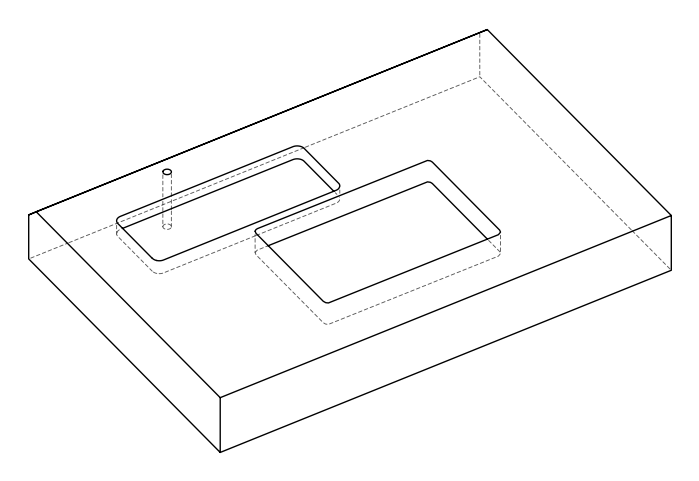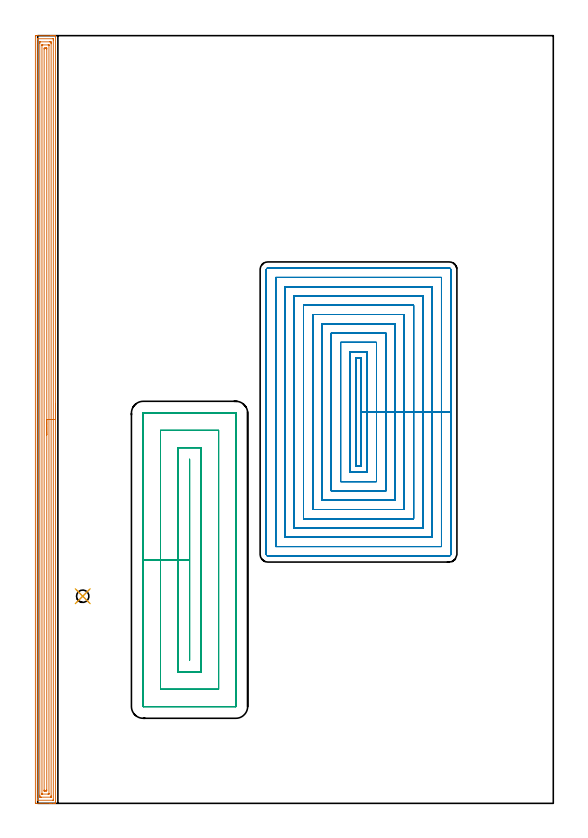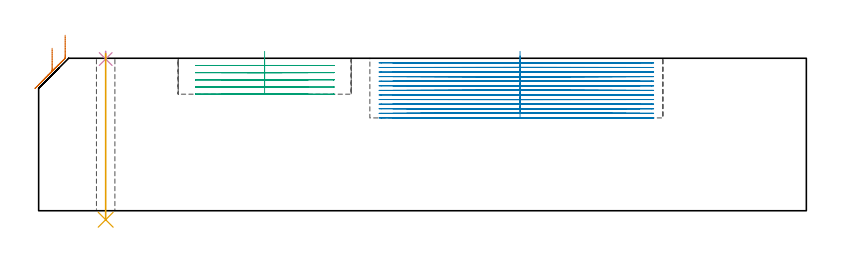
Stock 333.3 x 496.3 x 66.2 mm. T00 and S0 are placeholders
(PLAN: 5 operations, 4 tool changes, 145 min)
(1 AREA_MILL | FG_CHAMFER_SURFACE | UGT0205_001 | 20.1 min | 41930 mm3)
(2 MILL_RECTANGULAR_POCKET | POCKET_RECTANGULAR_STRAIGHT | NXT0201_009 | Follow Part, ap 2, ae 75% | 108.93 min | 638714 mm3)
(3 MILL_RECTANGULAR_POCKET_1 | POCKET_RECTANGULAR_STRAIGHT_1 | UGT0201_133 | Follow Part, ap 3.75, ae 75% | 15.7 min | 239340 mm3)
(4 SPOT_DRILL | STEP1HOLE | NXT0321_9005460120000 | 0.03 min | 57 mm3)
(5 DRILL_THROUGH_HOLE_INTO_CENTER | STEP1HOLE | UGT0301_475 | 0.29 min | 3227 mm3)
(TOOL UGT0205_001 | Chamfer Mill 20 x 3 x 45 deg. | D20 FL50 Z2)
(TOOL NXT0201_009 | ENDMILL 8mm [2P460-0800-NA 1630] | D8 FL26 Z6)
(TOOL UGT0201_133 | Carbide End Mill 15.0 | D15 FL30 Z4)
(TOOL NXT0321_9005460120000 | NC Spot Drill, 142deg, 12mm, Carbide, Uncoated | D12 PA142 FL30 Z2)
(TOOL UGT0301_475 | Carbide Drill 8.0 mm | D8 PA118 FL75 Z2)
(OP 1 AREA_MILL)
G17 G21 G94 G90
T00 M6
G54
G17 G0 G90 X11.5 Y258.15 S1061 M3
G43 Z76.2 H0
G94 G1 Y258.112 Z75.328 F250.
Y257.998 Z74.463
Y257.809 Z73.612
Y257.547 Z72.78
Y257.213 Z71.974
Y256.81 Z71.2
Y256.342 Z70.464
Y255.81 Z69.772
Y255.221 Z69.129
Y254.578 Z68.54
Y253.886 Z68.008
Y253.15 Z67.54
Y252.376 Z67.137
Y251.57 Z66.803
Y250.738 Z66.541
Y249.886 Z66.352
Y249.022 Z66.238
Y248.15 Z66.2
Y0.175
X11.498 Y0.01 Z66.189
X11.357 Y0.003 Z66.05
X11.21 Y0. Z65.91
X10.939 Z65.639
X10.254 Z64.949
X9.036 Z63.733
X8.503 Z63.197
X7.894 Z62.589
X-1.13 Z53.568
X-1.399 Y0.003 Z53.298
X-1.492 Y0.01 Z53.206
X-1.499 Y0.105 Z53.199
X-1.5 Y0.622 Z53.2
X-1.499 Y495.678 Z53.201
X-1.496 Y496.053 Z53.202
X-1.493 Y496.29 Z53.205
X-1.13 Y496.295 Z53.568
X-0.52 Y496.3 Z54.177
X8.503 Z63.197
X9.036 Z63.733
X9.378 Z64.074
X9.912 Z64.608
X10.254 Z64.949
X10.939 Z65.639
X11.21 Z65.91
X11.357 Y496.297 Z66.05
X11.498 Y496.29 Z66.189
X11.5 Y496.125 Z66.2
Y248.15
X10.086 Z64.786
X10.085 Y2.581 Z64.785
X10.084 Y2.409 Z64.784
X10.08 Y2.049 Z64.78
X10.079 Y2.012 Z64.779
X10.019 Y2.008 Z64.719
X9.912 Y2.003 Z64.612
X9.778 Y2.001 Z64.478
X0.146 Z54.846
X-0.025 Y2.006 Z54.675
X-0.057 Y2.01 Z54.643
X-0.079 Y2.017 Z54.621
X-0.08 Y2.055 Z54.62
X-0.084 Y2.236 Z54.616
X-0.085 Y2.409 Z54.615
X-0.086 Y3.131 Z54.614
X-0.085 Y493.719 Z54.615
X-0.084 Y493.891 Z54.616
X-0.08 Y494.251 Z54.62
X-0.079 Y494.288 Z54.621
X-0.019 Y494.292 Z54.681
X0.088 Y494.297 Z54.788
X0.222 Y494.299 Z54.922
X9.854 Z64.554
X10.025 Y494.294 Z64.725
X10.057 Y494.29 Z64.757
X10.079 Y494.283 Z64.779
X10.08 Y494.245 Z64.78
X10.084 Y494.064 Z64.784
X10.085 Y493.891 Z64.785
X10.086 Y493.169 Z64.786
Y248.15
X8.672 Z63.372
X8.671 Y4.917 Z63.371
X8.669 Y4.196 Z63.369
X8.666 Y4.029 Z63.366
X8.664 Y4.01 Z63.364
X8.646 Y4.007 Z63.346
X8.599 Y4.003 Z63.299
X8.503 Y4.001 Z63.203
X2.373 Y4. Z57.073
X1.686 Y4.004 Z56.386
X1.497 Y4.01 Z56.197
X1.335 Y4.033 Z56.035
X1.332 Y4.196 Z56.032
X1.33 Y4.367 Z56.03
X1.329 Y5.09 Z56.029
X1.328 Y5.262 Z56.028
X1.329 Y491.383 Z56.029
X1.331 Y492.104 Z56.031
X1.334 Y492.271 Z56.034
X1.336 Y492.29 Z56.036
X1.354 Y492.293 Z56.054
X1.401 Y492.297 Z56.101
X1.497 Y492.299 Z56.197
X7.627 Z62.327
X8.314 Y492.296 Z63.014
X8.503 Y492.29 Z63.203
X8.665 Y492.267 Z63.365
X8.668 Y492.104 Z63.368
X8.67 Y491.933 Z63.37
X8.671 Y491.21 Z63.371
X8.672 Y491.038 Z63.372
Y248.15
X7.257 Z61.957
Y6.361
X7.255 Y6.188 Z61.955
X7.252 Y6.051 Z61.952
X7.251 Y6.015 Z61.951
X7.233 Y6.01 Z61.933
X7.181 Y6.007 Z61.881
X6.751 Y6. Z61.451
X6.735 Z61.435
X3.232 Z57.932
X2.822 Y6.004 Z57.522
X2.771 Y6.007 Z57.471
X2.751 Y6.01 Z57.451
X2.749 Y6.024 Z57.449
X2.745 Y6.085 Z57.445
X2.744 Y6.144 Z57.444
X2.743 Y489.939 Z57.443
X2.745 Y490.112 Z57.445
X2.748 Y490.249 Z57.448
X2.749 Y490.285 Z57.449
X2.767 Y490.29 Z57.467
X2.819 Y490.293 Z57.519
X3.249 Y490.3 Z57.949
X3.265 Z57.965
X6.768 Z61.468
X7.178 Y490.296 Z61.878
X7.229 Y490.293 Z61.929
X7.249 Y490.29 Z61.949
X7.251 Y490.276 Z61.951
X7.255 Y490.215 Z61.955
X7.257 Y490.156 Z61.957
Y248.15
X5.843 Z60.543
Y8.664
X5.839 Y8.234 Z60.539
X5.836 Y8.028 Z60.536
X5.642 Y8.009 Z60.342
X5. Y8.002 Z59.7
X4.775 Y8. Z59.475
X4.268 Z58.968
X4.217 Y8.002 Z58.917
X4.181 Y8.006 Z58.881
X4.164 Y8.01 Z58.864
X4.163 Y8.026 Z58.863
X4.159 Y8.227 Z58.859
X4.157 Y8.631 Z58.857
Y487.636
X4.161 Y488.066 Z58.861
X4.164 Y488.272 Z58.864
X4.358 Y488.291 Z59.058
X5. Y488.298 Z59.7
X5.225 Y488.3 Z59.925
X5.732 Z60.432
X5.783 Y488.298 Z60.483
X5.819 Y488.294 Z60.519
X5.836 Y488.29 Z60.536
X5.837 Y488.274 Z60.537
X5.841 Y488.073 Z60.541
X5.843 Y487.669 Z60.543
Y248.15
Y247.278 Z60.581
Y246.414 Z60.695
Y245.562 Z60.884
Y244.73 Z61.146
Y243.924 Z61.48
Y243.15 Z61.883
Y242.414 Z62.352
Y241.722 Z62.883
Y241.079 Z63.472
Y240.49 Z64.115
Y239.958 Z64.807
Y239.49 Z65.543
Y239.087 Z66.317
Y238.753 Z67.123
Y238.491 Z67.955
Y238.302 Z68.807
Y238.188 Z69.672
Y238.15 Z70.543
G0 Z76.2
M5
M2
(OP 2 MILL_RECTANGULAR_POCKET)
G17 G21 G94 G90
T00 M6
G54
G17 G0 G90 X209. Y234.368 S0 M3
G43 Z76.2 H1
Z69.2
G94 G1 Y253. Z64.208 F250.
Y288. F500.
X205.8
Y218.
X209.
Y253.
X213.
Y292.
X201.8
Y214.
X213.
Y253.
X219.
Y298.
X195.8
Y208.
X219.
Y253.
X225.
Y304.
X189.8
Y202.
X225.
Y253.
X231.
Y310.
X183.8
Y196.
X231.
Y253.
X237.
Y316.
X177.8
Y190.
X237.
Y253.
X243.
Y322.
X171.8
Y184.
X243.
Y253.
X249.
Y328.
X165.8
Y178.
X249.
Y253.
X255.
Y334.
X159.8
Y172.
X255.
Y253.
X261.
Y340.
X153.8
Y166.
X261.
Y253.
X267.
Y345.1
G3 X266.1 Y346. R0.9
G1 X148.7
G3 X147.8 Y345.1 R0.9
G1 Y160.9
G3 X148.7 Y160. R0.9
G1 X266.1
G3 X267. Y160.9 R0.9
G1 Y253.
Y254.
G0 X209. Y234.368 Z67.208
G1 Y253. Z62.215 F250.
Y288. F500.
X205.8
Y218.
X209.
Y253.
X213.
Y292.
X201.8
Y214.
X213.
Y253.
X219.
Y298.
X195.8
Y208.
X219.
Y253.
X225.
Y304.
X189.8
Y202.
X225.
Y253.
X231.
Y310.
X183.8
Y196.
X231.
Y253.
X237.
Y316.
X177.8
Y190.
X237.
Y253.
X243.
Y322.
X171.8
Y184.
X243.
Y253.
X249.
Y328.
X165.8
Y178.
X249.
Y253.
X255.
Y334.
X159.8
Y172.
X255.
Y253.
X261.
Y340.
X153.8
Y166.
X261.
Y253.
X267.
Y345.1
G3 X266.1 Y346. R0.9
G1 X148.7
G3 X147.8 Y345.1 R0.9
G1 Y160.9
G3 X148.7 Y160. R0.9
G1 X266.1
G3 X267. Y160.9 R0.9
G1 Y253.
Y254.
G0 X209. Y234.368 Z65.215
G1 Y253. Z60.223 F250.
Y288. F500.
X205.8
Y218.
X209.
Y253.
X213.
Y292.
X201.8
Y214.
X213.
Y253.
X219.
Y298.
X195.8
Y208.
X219.
Y253.
X225.
Y304.
X189.8
Y202.
X225.
Y253.
X231.
Y310.
X183.8
Y196.
X231.
Y253.
X237.
Y316.
X177.8
Y190.
X237.
Y253.
X243.
Y322.
X171.8
Y184.
X243.
Y253.
X249.
Y328.
X165.8
Y178.
X249.
Y253.
X255.
Y334.
X159.8
Y172.
X255.
Y253.
X261.
Y340.
X153.8
Y166.
X261.
Y253.
X267.
Y345.1
G3 X266.1 Y346. R0.9
G1 X148.7
G3 X147.8 Y345.1 R0.9
G1 Y160.9
G3 X148.7 Y160. R0.9
G1 X266.1
G3 X267. Y160.9 R0.9
G1 Y253.
Y254.
G0 X209. Y234.368 Z63.223
G1 Y253. Z58.231 F250.
Y288. F500.
X205.8
Y218.
X209.
Y253.
X213.
Y292.
X201.8
Y214.
X213.
Y253.
X219.
Y298.
X195.8
Y208.
X219.
Y253.
X225.
Y304.
X189.8
Y202.
X225.
Y253.
X231.
Y310.
X183.8
Y196.
X231.
Y253.
X237.
Y316.
X177.8
Y190.
X237.
Y253.
X243.
Y322.
X171.8
Y184.
X243.
Y253.
X249.
Y328.
X165.8
Y178.
X249.
Y253.
X255.
Y334.
X159.8
Y172.
X255.
Y253.
X261.
Y340.
X153.8
Y166.
X261.
Y253.
X267.
Y345.1
G3 X266.1 Y346. R0.9
G1 X148.7
G3 X147.8 Y345.1 R0.9
G1 Y160.9
G3 X148.7 Y160. R0.9
G1 X266.1
G3 X267. Y160.9 R0.9
G1 Y253.
Y254.
G0 X209. Y234.368 Z61.231
G1 Y253. Z56.238 F250.
Y288. F500.
X205.8
Y218.
X209.
Y253.
X213.
Y292.
X201.8
Y214.
X213.
Y253.
X219.
Y298.
X195.8
Y208.
X219.
Y253.
X225.
Y304.
X189.8
Y202.
X225.
Y253.
X231.
Y310.
X183.8
Y196.
X231.
Y253.
X237.
Y316.
X177.8
Y190.
X237.
Y253.
X243.
Y322.
X171.8
Y184.
X243.
Y253.
X249.
Y328.
X165.8
Y178.
X249.
Y253.
X255.
Y334.
X159.8
Y172.
X255.
Y253.
X261.
Y340.
X153.8
Y166.
X261.
Y253.
X267.
Y345.1
G3 X266.1 Y346. R0.9
G1 X148.7
G3 X147.8 Y345.1 R0.9
G1 Y160.9
G3 X148.7 Y160. R0.9
G1 X266.1
G3 X267. Y160.9 R0.9
G1 Y253.
Y254.
G0 X209. Y234.368 Z59.238
G1 Y253. Z54.246 F250.
Y288. F500.
X205.8
Y218.
X209.
Y253.
X213.
Y292.
X201.8
Y214.
X213.
Y253.
X219.
Y298.
X195.8
Y208.
X219.
Y253.
X225.
Y304.
X189.8
Y202.
X225.
Y253.
X231.
Y310.
X183.8
Y196.
X231.
Y253.
X237.
Y316.
X177.8
Y190.
X237.
Y253.
X243.
Y322.
X171.8
Y184.
X243.
Y253.
X249.
Y328.
X165.8
Y178.
X249.
Y253.
X255.
Y334.
X159.8
Y172.
X255.
Y253.
X261.
Y340.
X153.8
Y166.
X261.
Y253.
X267.
Y345.1
G3 X266.1 Y346. R0.9
G1 X148.7
G3 X147.8 Y345.1 R0.9
G1 Y160.9
G3 X148.7 Y160. R0.9
G1 X266.1
G3 X267. Y160.9 R0.9
G1 Y253.
Y254.
G0 X209. Y234.368 Z57.246
G1 Y253. Z52.254 F250.
Y288. F500.
X205.8
Y218.
X209.
Y253.
X213.
Y292.
X201.8
Y214.
X213.
Y253.
X219.
Y298.
X195.8
Y208.
X219.
Y253.
X225.
Y304.
X189.8
Y202.
X225.
Y253.
X231.
Y310.
X183.8
Y196.
X231.
Y253.
X237.
Y316.
X177.8
Y190.
X237.
Y253.
X243.
Y322.
X171.8
Y184.
X243.
Y253.
X249.
Y328.
X165.8
Y178.
X249.
Y253.
X255.
Y334.
X159.8
Y172.
X255.
Y253.
X261.
Y340.
X153.8
Y166.
X261.
Y253.
X267.
Y345.1
G3 X266.1 Y346. R0.9
G1 X148.7
G3 X147.8 Y345.1 R0.9
G1 Y160.9
G3 X148.7 Y160. R0.9
G1 X266.1
G3 X267. Y160.9 R0.9
G1 Y253.
Y254.
G0 X209. Y234.368 Z55.254
G1 Y253. Z50.262 F250.
Y288. F500.
X205.8
Y218.
X209.
Y253.
X213.
Y292.
X201.8
Y214.
X213.
Y253.
X219.
Y298.
X195.8
Y208.
X219.
Y253.
X225.
Y304.
X189.8
Y202.
X225.
Y253.
X231.
Y310.
X183.8
Y196.
X231.
Y253.
X237.
Y316.
X177.8
Y190.
X237.
Y253.
X243.
Y322.
X171.8
Y184.
X243.
Y253.
X249.
Y328.
X165.8
Y178.
X249.
Y253.
X255.
Y334.
X159.8
Y172.
X255.
Y253.
X261.
Y340.
X153.8
Y166.
X261.
Y253.
X267.
Y345.1
G3 X266.1 Y346. R0.9
G1 X148.7
G3 X147.8 Y345.1 R0.9
G1 Y160.9
G3 X148.7 Y160. R0.9
G1 X266.1
G3 X267. Y160.9 R0.9
G1 Y253.
Y254.
G0 X209. Y234.368 Z53.262
G1 Y253. Z48.269 F250.
Y288. F500.
X205.8
Y218.
X209.
Y253.
X213.
Y292.
X201.8
Y214.
X213.
Y253.
X219.
Y298.
X195.8
Y208.
X219.
Y253.
X225.
Y304.
X189.8
Y202.
X225.
Y253.
X231.
Y310.
X183.8
Y196.
X231.
Y253.
X237.
Y316.
X177.8
Y190.
X237.
Y253.
X243.
Y322.
X171.8
Y184.
X243.
Y253.
X249.
Y328.
X165.8
Y178.
X249.
Y253.
X255.
Y334.
X159.8
Y172.
X255.
Y253.
X261.
Y340.
X153.8
Y166.
X261.
Y253.
X267.
Y345.1
G3 X266.1 Y346. R0.9
G1 X148.7
G3 X147.8 Y345.1 R0.9
G1 Y160.9
G3 X148.7 Y160. R0.9
G1 X266.1
G3 X267. Y160.9 R0.9
G1 Y253.
Y254.
G0 X209. Y234.368 Z51.269
G1 Y253. Z46.277 F250.
Y288. F500.
X205.8
Y218.
X209.
Y253.
X213.
Y292.
X201.8
Y214.
X213.
Y253.
X219.
Y298.
X195.8
Y208.
X219.
Y253.
X225.
Y304.
X189.8
Y202.
X225.
Y253.
X231.
Y310.
X183.8
Y196.
X231.
Y253.
X237.
Y316.
X177.8
Y190.
X237.
Y253.
X243.
Y322.
X171.8
Y184.
X243.
Y253.
X249.
Y328.
X165.8
Y178.
X249.
Y253.
X255.
Y334.
X159.8
Y172.
X255.
Y253.
X261.
Y340.
X153.8
Y166.
X261.
Y253.
X267.
Y345.1
G3 X266.1 Y346. R0.9
G1 X148.7
G3 X147.8 Y345.1 R0.9
G1 Y160.9
G3 X148.7 Y160. R0.9
G1 X266.1
G3 X267. Y160.9 R0.9
G1 Y253.
Y254.
G0 X209. Y234.368 Z49.277
G1 Y253. Z44.285 F250.
Y288. F500.
X205.8
Y218.
X209.
Y253.
X213.
Y292.
X201.8
Y214.
X213.
Y253.
X219.
Y298.
X195.8
Y208.
X219.
Y253.
X225.
Y304.
X189.8
Y202.
X225.
Y253.
X231.
Y310.
X183.8
Y196.
X231.
Y253.
X237.
Y316.
X177.8
Y190.
X237.
Y253.
X243.
Y322.
X171.8
Y184.
X243.
Y253.
X249.
Y328.
X165.8
Y178.
X249.
Y253.
X255.
Y334.
X159.8
Y172.
X255.
Y253.
X261.
Y340.
X153.8
Y166.
X261.
Y253.
X267.
Y345.1
G3 X266.1 Y346. R0.9
G1 X148.7
G3 X147.8 Y345.1 R0.9
G1 Y160.9
G3 X148.7 Y160. R0.9
G1 X266.1
G3 X267. Y160.9 R0.9
G1 Y253.
Y254.
G0 X209. Y234.368 Z47.285
G1 Y253. Z42.292 F250.
Y288. F500.
X205.8
Y218.
X209.
Y253.
X213.
Y292.
X201.8
Y214.
X213.
Y253.
X219.
Y298.
X195.8
Y208.
X219.
Y253.
X225.
Y304.
X189.8
Y202.
X225.
Y253.
X231.
Y310.
X183.8
Y196.
X231.
Y253.
X237.
Y316.
X177.8
Y190.
X237.
Y253.
X243.
Y322.
X171.8
Y184.
X243.
Y253.
X249.
Y328.
X165.8
Y178.
X249.
Y253.
X255.
Y334.
X159.8
Y172.
X255.
Y253.
X261.
Y340.
X153.8
Y166.
X261.
Y253.
X267.
Y345.1
G3 X266.1 Y346. R0.9
G1 X148.7
G3 X147.8 Y345.1 R0.9
G1 Y160.9
G3 X148.7 Y160. R0.9
G1 X266.1
G3 X267. Y160.9 R0.9
G1 Y253.
Y254.
G0 X209. Y234.368 Z45.292
G1 Y253. Z40.3 F250.
Y288. F500.
X205.8
Y218.
X209.
Y253.
X213.
Y292.
X201.8
Y214.
X213.
Y253.
X219.
Y298.
X195.8
Y208.
X219.
Y253.
X225.
Y304.
X189.8
Y202.
X225.
Y253.
X231.
Y310.
X183.8
Y196.
X231.
Y253.
X237.
Y316.
X177.8
Y190.
X237.
Y253.
X243.
Y322.
X171.8
Y184.
X243.
Y253.
X249.
Y328.
X165.8
Y178.
X249.
Y253.
X255.
Y334.
X159.8
Y172.
X255.
Y253.
X261.
Y340.
X153.8
Y166.
X261.
Y253.
X267.
Y345.1
G3 X266.1 Y346. R0.9
G1 X148.7
G3 X147.8 Y345.1 R0.9
G1 Y160.9
G3 X148.7 Y160. R0.9
G1 X266.1
G3 X267. Y160.9 R0.9
G1 Y253.
Y254.
G0 Z76.2
M5
M2
(OP 3 MILL_RECTANGULAR_POCKET_1)
G17 G21 G94 G90
T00 M6
G54
G17 G0 G90 X98.1 Y180.29 S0 M3
G43 Z76.2 H0
Z69.2
G94 G1 Y157.45 Z63.08 F250.
Y92.5 F500.
X98.2
Y222.4
X98.1
Y157.45
X90.6
Y85.
X105.7
Y229.9
X90.6
Y157.45
X79.35
Y73.75
X116.95
Y241.15
X79.35
Y157.45
X68.1
Y62.6
X68.105 Y62.545
X68.145 Y62.505
X68.2 Y62.5
X128.1
X128.155 Y62.505
X128.195 Y62.545
X128.2 Y62.6
Y252.3
X128.195 Y252.355
X128.155 Y252.395
X128.1 Y252.4
X68.2
X68.145 Y252.395
X68.105 Y252.355
X68.1 Y252.3
Y157.45
Y156.45
G0 X98.1 Y180.29 Z66.08
G1 Y157.45 Z59.96 F250.
Y92.5 F500.
X98.2
Y222.4
X98.1
Y157.45
X90.6
Y85.
X105.7
Y229.9
X90.6
Y157.45
X79.35
Y73.75
X116.95
Y241.15
X79.35
Y157.45
X68.1
Y62.6
X68.105 Y62.545
X68.145 Y62.505
X68.2 Y62.5
X128.1
X128.155 Y62.505
X128.195 Y62.545
X128.2 Y62.6
Y252.3
X128.195 Y252.355
X128.155 Y252.395
X128.1 Y252.4
X68.2
X68.145 Y252.395
X68.105 Y252.355
X68.1 Y252.3
Y157.45
Y156.45
G0 X98.1 Y180.29 Z62.96
G1 Y157.45 Z56.84 F250.
Y92.5 F500.
X98.2
Y222.4
X98.1
Y157.45
X90.6
Y85.
X105.7
Y229.9
X90.6
Y157.45
X79.35
Y73.75
X116.95
Y241.15
X79.35
Y157.45
X68.1
Y62.6
X68.105 Y62.545
X68.145 Y62.505
X68.2 Y62.5
X128.1
X128.155 Y62.505
X128.195 Y62.545
X128.2 Y62.6
Y252.3
X128.195 Y252.355
X128.155 Y252.395
X128.1 Y252.4
X68.2
X68.145 Y252.395
X68.105 Y252.355
X68.1 Y252.3
Y157.45
Y156.45
G0 X98.1 Y180.29 Z59.84
G1 Y157.45 Z53.72 F250.
Y92.5 F500.
X98.2
Y222.4
X98.1
Y157.45
X90.6
Y85.
X105.7
Y229.9
X90.6
Y157.45
X79.35
Y73.75
X116.95
Y241.15
X79.35
Y157.45
X68.1
Y62.6
X68.105 Y62.545
X68.145 Y62.505
X68.2 Y62.5
X128.1
X128.155 Y62.505
X128.195 Y62.545
X128.2 Y62.6
Y252.3
X128.195 Y252.355
X128.155 Y252.395
X128.1 Y252.4
X68.2
X68.145 Y252.395
X68.105 Y252.355
X68.1 Y252.3
Y157.45
Y156.45
G0 X98.1 Y180.29 Z56.72
G1 Y157.45 Z50.6 F250.
Y92.5 F500.
X98.2
Y222.4
X98.1
Y157.45
X90.6
Y85.
X105.7
Y229.9
X90.6
Y157.45
X79.35
Y73.75
X116.95
Y241.15
X79.35
Y157.45
X68.1
Y62.6
X68.105 Y62.545
X68.145 Y62.505
X68.2 Y62.5
X128.1
X128.155 Y62.505
X128.195 Y62.545
X128.2 Y62.6
Y252.3
X128.195 Y252.355
X128.155 Y252.395
X128.1 Y252.4
X68.2
X68.145 Y252.395
X68.105 Y252.355
X68.1 Y252.3
Y157.45
Y156.45
G0 Z76.2
M5
M2
(OP 4 SPOT_DRILL)
G17 G21 G94 G90
T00 M6
G54
G17 G0 G90 X29.1 Y133.9 S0 M3
G43 Z76.2 H0
G94 G81 G98 Z65.856 F250. R69.2
G80
M5
M2
(OP 5 DRILL_THROUGH_HOLE_INTO_CENTER)
G17 G21 G94 G90
T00 M6
G54
G17 G0 G90 X29.1 Y133.9 S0 M3
G43 Z76.2 H0
G94 G73 G98 Z-3.903 F250. Q7.789 R68.2
G80
M5
M2
